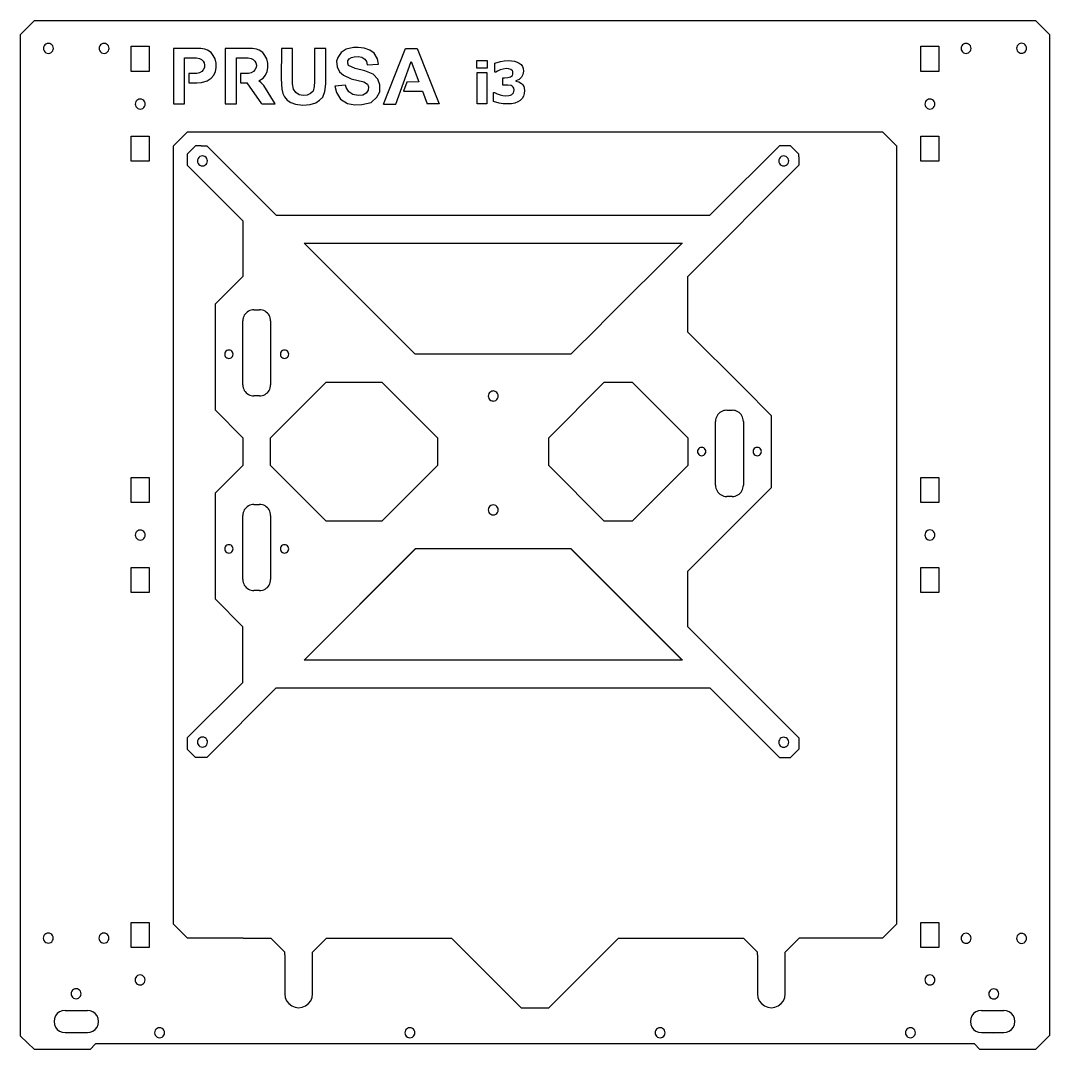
# Model space of a CAD drawing. Extents: x 6 to 602, y 20 to 390.
# Drawn here: x 6.1 to 376.1, y 19.8 to 389.8 of the extents above; entities that cross this region are included whole.
import ezdxf

# ---------------------------------------------------------------- set-up
doc = ezdxf.new("R2010")
doc.units = 0
doc.layers.get('0').update_dxf_attribs({"linetype": 'CONTINUOUS'})

msp = doc.modelspace()

# ---------------------------------------------------------------- linework, layer by layer
at = {"color": 1}
for points in [[(6.096499, 384.806167), (11.096517, 389.806169), (371.096484, 389.806169), (376.096474, 384.806167)], [(6.096499, 24.61444), (6.096499, 384.806167)], [(376.096474, 384.806167), (376.096474, 24.80621)], [(69.026151, 344.806171), (66.026151, 341.806172)], [(71.02615, 344.806171), (69.026151, 344.806171)], [(71.02615, 344.806171), (71.096505, 344.806171)], [(71.096505, 344.806171), (73.026151, 344.806171)], [(73.026151, 344.806171), (98.026149, 319.806173)], [(279.026135, 344.806171), (256.026135, 321.806172)], [(283.026132, 344.806171), (279.026135, 344.806171)], [(286.026126, 341.806172), (283.026132, 344.806171)], [(66.026151, 341.806172), (66.026151, 339.806173)], [(286.026126, 340.806171), (286.026126, 341.806172)], [(286.026126, 340.806171), (286.026126, 337.806171)], [(66.026151, 339.806173), (66.026151, 337.806171)], [(66.026151, 337.806171), (86.026148, 317.806174)], [(286.026126, 337.806171), (246.026136, 297.806175)], [(98.026149, 319.806173), (254.026137, 319.806173)], [(256.026135, 321.806172), (254.026137, 319.806173)], [(86.026148, 317.806174), (86.026148, 297.806175)], [(86.026148, 297.806175), (76.026151, 287.806175)], [(246.026136, 277.806178), (246.026136, 297.806175)], [(76.026151, 287.806175), (76.026151, 249.806178)], [(266.026135, 257.806179), (246.026136, 277.806178)], [(276.026135, 247.806179), (266.026135, 257.806179)], [(76.026151, 249.806178), (86.026148, 239.806181)], [(276.026135, 247.806179), (276.026135, 221.80618)], [(86.026148, 239.806181), (86.026148, 229.806181)], [(86.026148, 229.806181), (76.026151, 219.806181)], [(76.026151, 219.806181), (76.026151, 181.806178)], [(276.026135, 221.80618), (266.026135, 211.806175)], [(266.026135, 211.806175), (246.026136, 191.806187)], [(266.026135, 151.806182), (246.026136, 171.806198), (246.026136, 191.806187)], [(76.026151, 181.806178), (86.026148, 171.806198)], [(86.026148, 151.806182), (86.026148, 171.806198)], [(66.026151, 131.806194), (86.026148, 151.806182)], [(286.026126, 131.806194), (266.026135, 151.806182)], [(73.026151, 124.806179), (98.026149, 149.806186)], [(98.026149, 149.806186), (254.026137, 149.806186)], [(279.026135, 124.806179), (254.026137, 149.806186)], [(66.026151, 131.806194), (66.026151, 127.806202)], [(286.026126, 131.806194), (286.026126, 127.806202)], [(66.026151, 127.806202), (69.026151, 124.806179)], [(283.026132, 124.806179), (286.026126, 127.806202)], [(71.096505, 124.806179), (69.026151, 124.806179)], [(73.026151, 124.806179), (71.096505, 124.806179)], [(279.026135, 124.806179), (281.096486, 124.806179)], [(281.096486, 124.806179), (283.026132, 124.806179)], [(11.096517, 19.806192), (6.096499, 24.61444)], [(376.096474, 24.80621), (371.096484, 19.806192)], [(31.096506, 19.806192), (11.096517, 19.806192)], [(351.096467, 19.806192), (349.096471, 21.806188), (33.096502, 21.806188), (31.096506, 19.806192)], [(371.096484, 19.806192), (351.096467, 19.806192)]]:
    msp.add_lwpolyline(points, dxfattribs=at)
at = {"color": 2}
for points in [[(15.200734, 381.378364), (14.827975, 381.092258)], [(16.100712, 381.619647), (15.63482, 381.558247), (15.200734, 381.378364)], [(16.566577, 381.558382), (16.100712, 381.619647)], [(17.000719, 381.378624), (16.566577, 381.558382)], [(17.373563, 381.092623), (17.000719, 381.378624)], [(35.653283, 381.558247), (35.219183, 381.378364), (34.846429, 381.092258)], [(36.119147, 381.619647), (35.653283, 381.558247)], [(36.585031, 381.558382), (36.119147, 381.619647)], [(37.019182, 381.378624), (36.585031, 381.558382)], [(37.919403, 379.819905), (37.858006, 380.285772), (37.678123, 380.719872), (37.392015, 381.092623), (37.019182, 381.378624)], [(345.633633, 381.535127), (345.199518, 381.355244), (344.826788, 381.069139), (344.540784, 380.696306)], [(346.099497, 381.596527), (345.633633, 381.535127)], [(346.999532, 381.355501), (346.565361, 381.53526), (346.099497, 381.596527)], [(347.899736, 379.796785), (347.838353, 380.262652), (347.658464, 380.696752), (347.372347, 381.069503), (346.999532, 381.355501)], [(365.173853, 381.388259), (364.801094, 381.102153), (364.51509, 380.729321)], [(366.539695, 381.568277), (366.073831, 381.629542), (365.607967, 381.568144), (365.173853, 381.388259)], [(366.973866, 381.388518), (366.539695, 381.568277)], [(367.346682, 381.102517), (366.973866, 381.388518)], [(367.632798, 380.729767), (367.346682, 381.102517)], [(14.362223, 380.285272), (14.300953, 379.819391), (14.362365, 379.353524)], [(14.827975, 381.092258), (14.541971, 380.719423), (14.362223, 380.285272)], [(14.362365, 379.353524), (14.542253, 378.919424), (14.828342, 378.546673)], [(14.828342, 378.546673), (15.201185, 378.260672), (15.635328, 378.080916), (16.10122, 378.019649)], [(16.10122, 378.019649), (16.567085, 378.081049), (17.001171, 378.260932), (17.37393, 378.547037), (17.659934, 378.91987)], [(17.65968, 380.719872), (17.373563, 381.092623)], [(17.839568, 380.285772), (17.65968, 380.719872)], [(17.659934, 378.91987), (17.839681, 379.354024), (17.900951, 379.819905)], [(17.900951, 379.819905), (17.839568, 380.285772)], [(34.846429, 381.092258), (34.560431, 380.719423), (34.380672, 380.285272), (34.319399, 379.819391), (34.380805, 379.353524), (34.560688, 378.919424)], [(34.560688, 378.919424), (34.846793, 378.546673), (35.219629, 378.260672), (35.65378, 378.080916), (36.119664, 378.019649), (36.585528, 378.081049), (37.019628, 378.260932)], [(37.019628, 378.260932), (37.392379, 378.547037), (37.67838, 378.91987), (37.858138, 379.354024), (37.919403, 379.819905)], [(45.846506, 371.548939), (45.846506, 380.548941), (52.346504, 380.548941), (52.346504, 371.548939), (45.846506, 371.548939)], [(329.846488, 371.548939), (329.846488, 380.548941), (336.34649, 380.548941), (336.34649, 371.548939), (329.846488, 371.548939)], [(344.540784, 380.696306), (344.361008, 380.262153), (344.299738, 379.796271), (344.361149, 379.330404), (344.541038, 378.896304)], [(344.541038, 378.896304), (344.827126, 378.523554), (345.19997, 378.237552), (345.634112, 378.057794), (346.100005, 377.996529)], [(346.100005, 377.996529), (346.565869, 378.057929), (346.999983, 378.237812)], [(346.999983, 378.237812), (347.372714, 378.523918), (347.658718, 378.89675), (347.838494, 379.330901), (347.899736, 379.796785)], [(364.51509, 380.729321), (364.335342, 380.29517), (364.274072, 379.829286), (364.335483, 379.363422)], [(364.335483, 379.363422), (364.515372, 378.929321), (364.80146, 378.556568)], [(364.80146, 378.556568), (365.174304, 378.27057), (365.608447, 378.090811), (366.074339, 378.029543)], [(366.074339, 378.029543), (366.540203, 378.090944), (366.974289, 378.270826), (367.347048, 378.556935), (367.633052, 378.929767), (367.8128, 379.363918)], [(367.812687, 380.295666), (367.632798, 380.729767)], [(367.87407, 379.829802), (367.812687, 380.295666)], [(367.8128, 379.363918), (367.87407, 379.829802)], [(49.587367, 361.539934), (49.121483, 361.601199), (48.655616, 361.539798), (48.221519, 361.359916), (47.848766, 361.07381), (47.562767, 360.700978), (47.383009, 360.266824), (47.321741, 359.800943), (47.383141, 359.335076), (47.563024, 358.900976)], [(47.563024, 358.900976), (47.849132, 358.528225), (48.221965, 358.242224), (48.656116, 358.062468), (49.122, 358.0012), (49.587864, 358.062601)], [(50.021518, 361.360175), (49.587367, 361.539934)], [(49.587864, 358.062601), (50.021964, 358.242483), (50.394715, 358.528589), (50.680716, 358.901424), (50.860475, 359.335575), (50.921742, 359.801456)], [(50.394351, 361.074174), (50.021518, 361.360175)], [(50.680456, 360.701423), (50.394351, 361.074174)], [(50.860339, 360.267323), (50.680456, 360.701423)], [(50.921742, 359.801456), (50.860339, 360.267323)], [(334.908483, 359.806251), (334.844136, 360.27172), (334.66151, 360.704672), (334.373051, 361.075602), (333.998401, 361.359233), (333.563129, 361.536237), (333.09687, 361.59455), (332.631401, 361.530197), (332.198444, 361.347566), (331.827519, 361.059103), (331.543886, 360.684465), (331.366876, 360.249182), (331.308569, 359.78292), (331.372916, 359.317454), (331.555542, 358.884502), (331.844001, 358.513572), (332.218651, 358.229941), (332.653922, 358.052937), (333.120182, 357.994625), (333.585651, 358.058977), (334.018608, 358.241606), (334.389532, 358.530071), (334.673166, 358.904709), (334.850176, 359.339992), (334.908483, 359.806251)], [(45.846506, 339.248945), (45.846506, 348.248944), (52.346504, 348.248944), (52.346504, 339.248945), (45.846506, 339.248945)], [(329.846488, 339.248945), (329.846488, 348.248944), (336.34649, 348.248944), (336.34649, 339.248945), (329.846488, 339.248945)], [(70.242975, 340.589345), (69.956923, 340.216555)], [(70.615768, 340.8754), (70.242975, 340.589345)], [(71.049893, 341.055221), (70.615768, 340.8754)], [(71.096505, 341.056172), (71.049893, 341.055325)], [(71.515769, 341.116553), (71.096505, 341.056172)], [(71.981641, 341.055221), (71.515769, 341.116553)], [(72.415767, 340.8754), (71.981641, 341.055221)], [(72.78856, 340.589345), (72.415767, 340.8754)], [(73.074615, 340.216555), (72.78856, 340.589345)], [(279.263723, 340.589345), (278.977671, 340.216555)], [(279.636516, 340.8754), (279.263723, 340.589345)], [(280.070642, 341.055221), (279.636516, 340.8754)], [(280.536515, 341.116553), (280.070642, 341.055221)], [(281.436516, 340.8754), (281.00239, 341.055221), (280.536515, 341.116553)], [(281.809309, 340.589345), (281.436516, 340.8754)], [(282.275167, 338.850681), (282.336522, 339.316554), (282.275167, 339.782429), (282.095361, 340.216555), (281.809309, 340.589345)], [(69.777102, 339.782429), (69.715769, 339.316554)], [(69.715769, 339.316554), (69.777102, 338.850681)], [(69.874257, 340.016984), (69.777102, 339.782429)], [(69.777102, 338.850681), (69.956923, 338.416553), (70.242975, 338.043763)], [(69.956923, 340.216555), (69.874257, 340.016984)], [(70.242975, 338.043763), (70.615768, 337.757708)], [(70.615768, 337.757708), (71.049893, 337.577887)], [(71.049893, 337.577887), (71.515769, 337.516555)], [(71.515769, 337.516555), (71.981641, 337.577887), (72.415767, 337.757708)], [(72.415767, 337.757708), (72.78856, 338.043763)], [(72.78856, 338.043763), (73.074615, 338.416553)], [(73.254435, 339.782429), (73.074615, 340.216555)], [(73.074615, 338.416553), (73.254435, 338.850681)], [(73.315768, 339.316554), (73.254435, 339.782429)], [(73.254435, 338.850681), (73.315768, 339.316554)], [(278.797851, 339.782429), (278.736515, 339.316554)], [(278.736515, 339.316554), (278.797851, 338.850681)], [(278.977671, 340.216555), (278.797851, 339.782429)], [(278.797851, 338.850681), (278.977671, 338.416553)], [(278.977671, 338.416553), (279.263723, 338.043763)], [(279.263723, 338.043763), (279.636516, 337.757708)], [(279.636516, 337.757708), (280.070642, 337.577887)], [(280.070642, 337.577887), (280.536515, 337.516555)], [(280.536515, 337.516555), (281.00239, 337.577887)], [(281.00239, 337.577887), (281.436516, 337.757708)], [(281.436516, 337.757708), (281.809309, 338.043763)], [(281.809309, 338.043763), (282.095361, 338.416553)], [(282.095361, 338.416553), (282.275167, 338.850681)], [(108.026146, 309.806173), (244.026137, 309.806173)], [(108.026146, 309.806173), (148.026145, 269.806177)], [(244.026137, 309.806173), (216.026139, 281.806176)], [(244.026137, 309.806173), (244.096489, 309.806173)], [(88.02615, 285.277314), (87.591104, 284.986626), (87.197723, 284.64164), (86.852735, 284.248259), (86.562049, 283.813213), (86.330632, 283.343948), (86.162447, 282.84849), (86.06037, 282.335317), (86.026148, 281.813214)], [(88.495415, 285.508731), (88.02615, 285.277314)], [(88.990873, 285.676916), (88.495415, 285.508731)], [(89.504043, 285.778993), (88.990873, 285.676916)], [(90.026149, 285.813212), (89.504043, 285.778993)], [(90.026149, 285.813212), (92.026147, 285.813212)], [(92.548253, 285.778993), (92.026147, 285.813212)], [(93.061426, 285.676916), (92.548253, 285.778993)], [(93.556881, 285.508731), (93.061426, 285.676916)], [(94.026149, 285.277314), (93.556881, 285.508731)], [(94.461195, 284.986626), (94.026149, 285.277314)], [(94.854576, 284.64164), (94.461195, 284.986626)], [(86.026148, 258.813215), (86.026148, 281.813214)], [(95.199561, 284.248259), (94.854576, 284.64164)], [(95.49025, 283.813213), (95.199561, 284.248259)], [(95.991928, 282.335317), (95.889851, 282.84849), (95.721667, 283.343948), (95.49025, 283.813213)], [(96.026148, 281.813214), (95.991928, 282.335317)], [(96.026148, 281.813214), (96.026148, 258.813215)], [(216.026139, 281.806176), (214.02614, 279.806177), (204.026141, 269.806177)], [(79.57726, 270.194405), (79.52615, 269.806177)], [(79.727112, 270.556177), (79.57726, 270.194405)], [(79.965491, 270.866839), (79.727112, 270.556177)], [(80.27615, 271.105215), (79.965491, 270.866839)], [(80.637922, 271.255067), (80.27615, 271.105215)], [(81.414377, 271.255067), (81.02615, 271.306177), (80.637922, 271.255067)], [(81.776149, 271.105215), (81.414377, 271.255067)], [(82.086811, 270.866839), (81.776149, 271.105215)], [(82.325187, 270.556177), (82.086811, 270.866839)], [(82.526149, 269.806177), (82.475039, 270.194405), (82.325187, 270.556177)], [(99.965487, 270.866839), (99.727111, 270.556177), (99.57726, 270.194405), (99.526149, 269.806177)], [(100.637919, 271.255067), (100.276149, 271.105215), (99.965487, 270.866839)], [(101.026149, 271.306177), (100.637919, 271.255067)], [(101.414377, 271.255067), (101.026149, 271.306177)], [(101.776149, 271.105215), (101.414377, 271.255067)], [(102.086808, 270.866839), (101.776149, 271.105215)], [(102.475036, 270.194405), (102.325187, 270.556177), (102.086808, 270.866839)], [(102.526149, 269.806177), (102.475036, 270.194405)], [(79.52615, 269.806177), (79.57726, 269.41795), (79.727112, 269.056177)], [(79.727112, 269.056177), (79.965491, 268.745518)], [(79.965491, 268.745518), (80.27615, 268.507139)], [(80.27615, 268.507139), (80.637922, 268.357288)], [(80.637922, 268.357288), (81.02615, 268.306177)], [(81.02615, 268.306177), (81.414377, 268.357288), (81.776149, 268.507139)], [(81.776149, 268.507139), (82.086811, 268.745518)], [(82.086811, 268.745518), (82.325187, 269.056177)], [(82.325187, 269.056177), (82.475039, 269.41795)], [(82.475039, 269.41795), (82.526149, 269.806177)], [(99.526149, 269.806177), (99.57726, 269.41795)], [(99.57726, 269.41795), (99.727111, 269.056177)], [(99.727111, 269.056177), (99.965487, 268.745518)], [(99.965487, 268.745518), (100.276149, 268.507139)], [(100.276149, 268.507139), (100.637919, 268.357288), (101.026149, 268.306177)], [(101.026149, 268.306177), (101.414377, 268.357288)], [(101.414377, 268.357288), (101.776149, 268.507139)], [(101.776149, 268.507139), (102.086808, 268.745518)], [(102.086808, 268.745518), (102.325187, 269.056177), (102.475036, 269.41795)], [(102.475036, 269.41795), (102.526149, 269.806177)], [(204.096493, 269.806177), (204.026141, 269.806177), (148.026145, 269.806177)], [(96.026148, 239.806181), (116.026147, 259.806178), (136.026144, 259.806178)], [(136.026144, 259.806178), (156.026144, 239.806181)], [(136.026144, 259.806178), (136.096499, 259.806178)], [(196.02614, 239.806181), (216.026139, 259.806178)], [(216.026139, 259.806178), (226.026139, 259.806178)], [(226.026139, 259.806178), (236.096491, 249.735825)], [(86.026148, 258.813215), (86.06037, 258.29111)], [(86.06037, 258.29111), (86.162447, 257.77794)], [(86.162447, 257.77794), (86.330632, 257.282482)], [(86.330632, 257.282482), (86.562049, 256.813217), (86.852735, 256.378168), (87.197723, 255.984787), (87.591104, 255.639801)], [(87.591104, 255.639801), (88.02615, 255.349115)], [(88.02615, 255.349115), (88.495415, 255.117699)], [(93.556881, 255.117699), (94.026149, 255.349115)], [(94.026149, 255.349115), (94.461195, 255.639801), (94.854576, 255.984787), (95.199561, 256.378168)], [(95.199561, 256.378168), (95.49025, 256.813217), (95.721667, 257.282482)], [(95.721667, 257.282482), (95.889851, 257.77794)], [(95.889851, 257.77794), (95.991928, 258.29111)], [(95.991928, 258.29111), (96.026148, 258.813215)], [(174.790185, 256.064989), (174.504183, 255.692156), (174.324425, 255.258006)], [(175.162935, 256.351097), (174.790185, 256.064989)], [(175.597035, 256.53098), (175.162935, 256.351097)], [(176.026143, 256.587535), (175.597035, 256.53098)], [(176.0629, 256.59238), (176.026143, 256.587526)], [(176.528784, 256.531113), (176.0629, 256.59238)], [(176.962935, 256.351354), (176.528784, 256.531113)], [(177.335767, 256.065353), (176.962935, 256.351354)], [(177.621875, 255.692602), (177.335767, 256.065353)], [(177.801758, 255.258502), (177.621875, 255.692602)], [(88.495415, 255.117699), (88.990873, 254.949511), (89.504043, 254.847437), (90.026149, 254.813215)], [(92.026147, 254.813215), (90.026149, 254.813215)], [(92.026147, 254.813215), (92.548253, 254.847437)], [(92.548253, 254.847437), (93.061426, 254.949511)], [(93.061426, 254.949511), (93.556881, 255.117699)], [(174.324425, 255.258006), (174.263157, 254.792122)], [(174.263157, 254.792122), (174.324558, 254.326257)], [(174.324558, 254.326257), (174.50444, 253.892157)], [(174.50444, 253.892157), (174.790549, 253.519407)], [(174.790549, 253.519407), (175.163381, 253.233405)], [(175.163381, 253.233405), (175.597532, 253.053647)], [(175.597532, 253.053647), (176.026143, 252.997281)], [(176.026143, 252.997281), (176.063416, 252.992371)], [(176.063416, 252.992379), (176.52928, 253.053779)], [(176.52928, 253.053779), (176.96338, 253.233662)], [(176.96338, 253.233662), (177.336131, 253.519771)], [(177.336131, 253.519771), (177.622132, 253.892603)], [(177.622132, 253.892603), (177.801891, 254.326754)], [(177.863159, 254.792638), (177.801758, 255.258502)], [(177.801891, 254.326754), (177.863159, 254.792638)], [(236.096491, 249.806178), (236.096491, 249.735825)], [(236.096491, 249.735825), (246.026136, 239.806181)], [(256.852722, 248.104101), (256.562033, 247.669056)], [(257.197708, 248.497482), (256.852722, 248.104101)], [(257.591089, 248.842468), (257.197708, 248.497482)], [(258.026134, 249.133157), (257.591089, 248.842468)], [(258.495402, 249.364573), (258.026134, 249.133157)], [(258.99086, 249.532758), (258.495402, 249.364573)], [(259.50403, 249.634835), (258.99086, 249.532758)], [(260.026136, 249.669054), (259.50403, 249.634835)], [(260.026136, 249.669054), (262.026135, 249.669054)], [(262.54824, 249.634835), (262.026135, 249.669054)], [(263.06141, 249.532758), (262.54824, 249.634835)], [(264.461182, 248.842468), (264.026136, 249.133157), (263.556869, 249.364573), (263.06141, 249.532758)], [(265.490238, 247.669056), (265.199549, 248.104101), (264.854563, 248.497482), (264.461182, 248.842468)], [(256.060358, 246.191159), (256.026135, 245.669057)], [(256.026135, 222.669058), (256.026135, 245.669057)], [(256.162432, 246.704333), (256.060358, 246.191159)], [(256.330617, 247.199791), (256.162432, 246.704333)], [(256.562033, 247.669056), (256.330617, 247.199791)], [(265.721654, 247.199791), (265.490238, 247.669056)], [(265.889839, 246.704333), (265.721654, 247.199791)], [(265.991916, 246.191159), (265.889839, 246.704333)], [(266.026135, 245.669057), (265.991916, 246.191159)], [(266.026135, 245.669057), (266.026135, 222.669058)], [(96.026148, 229.806181), (96.026148, 239.806181)], [(156.026144, 239.806181), (156.026144, 229.806181)], [(196.02614, 229.806181), (196.02614, 239.806181)], [(246.026136, 239.806181), (246.026136, 229.806181)], [(249.577248, 235.19441), (249.526137, 234.80618)], [(249.526137, 234.80618), (249.577248, 234.417952)], [(249.727099, 235.556179), (249.577248, 235.19441)], [(249.577248, 234.417952), (249.727099, 234.05618)], [(249.965475, 235.866841), (249.727099, 235.556179)], [(249.727099, 234.05618), (249.965475, 233.745521)], [(250.276137, 236.105217), (249.965475, 235.866841)], [(249.965475, 233.745521), (250.276137, 233.507142)], [(250.637906, 236.255069), (250.276137, 236.105217)], [(250.276137, 233.507142), (250.637906, 233.357293)], [(251.026137, 236.306179), (250.637906, 236.255069)], [(250.637906, 233.357293), (251.026137, 233.30618)], [(251.414365, 236.255069), (251.026137, 236.306179)], [(251.026137, 233.30618), (251.414365, 233.357293)], [(251.776137, 236.105217), (251.414365, 236.255069)], [(251.414365, 233.357293), (251.776137, 233.507142)], [(252.086796, 235.866841), (251.776137, 236.105217)], [(251.776137, 233.507142), (252.086796, 233.745521)], [(252.325175, 235.556179), (252.086796, 235.866841)], [(252.086796, 233.745521), (252.325175, 234.05618), (252.475024, 234.417952)], [(252.475024, 235.19441), (252.325175, 235.556179)], [(252.526137, 234.80618), (252.475024, 235.19441)], [(252.475024, 234.417952), (252.526137, 234.80618)], [(269.577247, 235.19441), (269.526134, 234.80618)], [(269.526134, 234.80618), (269.577247, 234.417952)], [(269.727096, 235.556179), (269.577247, 235.19441)], [(269.577247, 234.417952), (269.727096, 234.05618)], [(269.965475, 235.866841), (269.727096, 235.556179)], [(269.727096, 234.05618), (269.965475, 233.745521)], [(270.276134, 236.105217), (269.965475, 235.866841)], [(269.965475, 233.745521), (270.276134, 233.507142)], [(270.637906, 236.255069), (270.276134, 236.105217)], [(270.276134, 233.507142), (270.637906, 233.357293)], [(271.026134, 236.306179), (270.637906, 236.255069)], [(270.637906, 233.357293), (271.026134, 233.30618)], [(271.414364, 236.255069), (271.026134, 236.306179)], [(271.026134, 233.30618), (271.414364, 233.357293)], [(271.776134, 236.105217), (271.414364, 236.255069)], [(271.414364, 233.357293), (271.776134, 233.507142)], [(272.086795, 235.866841), (271.776134, 236.105217)], [(271.776134, 233.507142), (272.086795, 233.745521)], [(272.325171, 235.556179), (272.086795, 235.866841)], [(272.086795, 233.745521), (272.325171, 234.05618)], [(272.390641, 235.398124), (272.325171, 235.556179)], [(272.325171, 234.05618), (272.377713, 234.183024)], [(272.377713, 234.183024), (272.475023, 234.417952)], [(272.475023, 235.19441), (272.390641, 235.398124)], [(272.526133, 234.80618), (272.475023, 235.19441)], [(272.475023, 234.417952), (272.526133, 234.80618)], [(116.026147, 209.806179), (96.026148, 229.806181)], [(156.026144, 229.806181), (136.026144, 209.806179)], [(216.026139, 209.806179), (196.02614, 229.806181)], [(246.026136, 229.806181), (236.096491, 219.876534)], [(45.846506, 216.456181), (45.846506, 225.45618), (52.346504, 225.45618), (52.346504, 216.456181), (45.846506, 216.456181)], [(256.026135, 222.669058), (256.060358, 222.146952)], [(256.060358, 222.146952), (256.162432, 221.633782)], [(265.490238, 220.669059), (265.721654, 221.138324), (265.889839, 221.633782), (265.991916, 222.146952)], [(265.991916, 222.146952), (266.026135, 222.669058)], [(329.846488, 216.456181), (329.846488, 225.45618), (336.34649, 225.45618), (336.34649, 216.456181), (329.846488, 216.456181)], [(236.096491, 219.876534), (226.026139, 209.806179)], [(236.096491, 219.876534), (236.096491, 219.806181)], [(256.162432, 221.633782), (256.330617, 221.138324)], [(256.330617, 221.138324), (256.562033, 220.669059)], [(256.562033, 220.669059), (256.852722, 220.234013)], [(256.852722, 220.234013), (257.197708, 219.840632)], [(257.197708, 219.840632), (257.591089, 219.495658)], [(257.591089, 219.495658), (258.026134, 219.204969)], [(258.026134, 219.204969), (258.495402, 218.973547)], [(258.495402, 218.973547), (258.99086, 218.805342)], [(258.99086, 218.805342), (259.50403, 218.703291), (260.026136, 218.669057)], [(262.026135, 218.669057), (260.026136, 218.669057)], [(262.026135, 218.669057), (262.54824, 218.703291)], [(262.54824, 218.703291), (263.06141, 218.805342)], [(263.06141, 218.805342), (263.556869, 218.973547)], [(263.556869, 218.973547), (264.026136, 219.204969)], [(264.026136, 219.204969), (264.461182, 219.495658)], [(264.461182, 219.495658), (264.854563, 219.840632)], [(264.854563, 219.840632), (265.199549, 220.234013)], [(265.199549, 220.234013), (265.490238, 220.669059)], [(87.197723, 214.634606), (86.852735, 214.241216)], [(87.591104, 214.979594), (87.197723, 214.634606)], [(88.02615, 215.270283), (87.591104, 214.979594)], [(88.495415, 215.501705), (88.02615, 215.270283)], [(88.990873, 215.669882), (88.495415, 215.501705)], [(90.026149, 215.806195), (89.504043, 215.771961), (88.990873, 215.669882)], [(90.026149, 215.806195), (92.026147, 215.806195)], [(93.556881, 215.501705), (93.061426, 215.669882), (92.548253, 215.771961), (92.026147, 215.806195)], [(94.026149, 215.270283), (93.556881, 215.501705)], [(94.461195, 214.979594), (94.026149, 215.270283)], [(94.854576, 214.634606), (94.461195, 214.979594)], [(95.199561, 214.241216), (94.854576, 214.634606)], [(174.790185, 215.085202), (174.504183, 214.712358), (174.324425, 214.278216)], [(175.162935, 215.371291), (174.790185, 215.085202)], [(175.597035, 215.551179), (175.162935, 215.371291)], [(176.026143, 215.607736), (175.597035, 215.551179)], [(176.0629, 215.612591), (176.026143, 215.607793)], [(176.962935, 215.371573), (176.528784, 215.55132), (176.0629, 215.612591)], [(177.335767, 215.085569), (176.962935, 215.371573)], [(177.621875, 214.71281), (177.335767, 215.085569)], [(177.801758, 214.278724), (177.621875, 214.71281)], [(86.330632, 213.33692), (86.162447, 212.841451), (86.06037, 212.328286), (86.026148, 211.806175)], [(86.026148, 188.806193), (86.026148, 211.806175)], [(86.562049, 213.806171), (86.330632, 213.33692)], [(86.852735, 214.241216), (86.562049, 213.806171)], [(95.721667, 213.33692), (95.49025, 213.806171), (95.199561, 214.241216)], [(95.889851, 212.841451), (95.721667, 213.33692)], [(95.991928, 212.328286), (95.889851, 212.841451)], [(96.026148, 211.806175), (95.991928, 212.328286)], [(96.026148, 211.806175), (96.026148, 188.806193)], [(174.324425, 214.278216), (174.263157, 213.812323)], [(174.263157, 213.812323), (174.324558, 213.346459)], [(174.324558, 213.346459), (174.50444, 212.912373)], [(174.50444, 212.912373), (174.790549, 212.539614)], [(174.790549, 212.539614), (175.163381, 212.25361)], [(175.163381, 212.25361), (175.597532, 212.073863)], [(175.597532, 212.073863), (176.026143, 212.017475)], [(176.026143, 212.017475), (176.063416, 212.012677)], [(176.063416, 212.012592), (176.52928, 212.073975), (176.96338, 212.253864), (177.336131, 212.539981)], [(177.336131, 212.539981), (177.622132, 212.912796)], [(177.622132, 212.912796), (177.801891, 213.346967)], [(177.863159, 213.812831), (177.801758, 214.278724)], [(177.801891, 213.346967), (177.863159, 213.812831)], [(136.026144, 209.806179), (116.026147, 209.806179)], [(226.026139, 209.806179), (216.026139, 209.806179)], [(47.562767, 205.702837), (47.383009, 205.268666), (47.321741, 204.802802)], [(47.321741, 204.802802), (47.383141, 204.336938)], [(47.383141, 204.336938), (47.563024, 203.902824), (47.849132, 203.530093)], [(47.848766, 206.075653), (47.562767, 205.702837)], [(49.121483, 206.603041), (48.655616, 206.541658), (48.221519, 206.361769), (47.848766, 206.075653)], [(47.849132, 203.530093), (48.221965, 203.244089), (48.656116, 203.064313)], [(49.587367, 206.541799), (49.121483, 206.603041)], [(50.021518, 206.362023), (49.587367, 206.541799)], [(50.394351, 206.076019), (50.021518, 206.362023)], [(50.021964, 203.244343), (50.394715, 203.530431), (50.680716, 203.903275)], [(50.680456, 205.703289), (50.394351, 206.076019)], [(50.860339, 205.269174), (50.680456, 205.703289)], [(50.680716, 203.903275), (50.860475, 204.337418), (50.921742, 204.80331)], [(50.921742, 204.80331), (50.860339, 205.269174)], [(334.895754, 204.806161), (334.834371, 205.272053), (334.654483, 205.706139), (334.368366, 206.078898), (333.99555, 206.364902), (333.56138, 206.544649), (333.095515, 206.60592), (332.629623, 206.544508), (332.195537, 206.36462), (331.822778, 206.078531), (331.536774, 205.705687), (331.357026, 205.271545), (331.295756, 204.805653), (331.357168, 204.339788), (331.537056, 203.905702), (331.823145, 203.532943), (332.195988, 203.246939), (332.630131, 203.067192), (333.096023, 203.005921), (333.561888, 203.067305), (333.995974, 203.247193), (334.368733, 203.53331), (334.654737, 203.906126), (334.834484, 204.340296), (334.895754, 204.806161)], [(48.656116, 203.064313), (49.122, 203.003043), (49.587864, 203.064454), (50.021964, 203.244343)], [(79.57726, 200.194424), (79.52615, 199.806171)], [(79.52615, 199.806171), (79.57726, 199.417946)], [(79.727112, 200.556176), (79.57726, 200.194424)], [(79.965491, 200.866846), (79.727112, 200.556176)], [(80.27615, 201.105211), (79.965491, 200.866846)], [(81.02615, 201.306182), (80.637922, 201.255071), (80.27615, 201.105211)], [(82.086811, 200.866846), (81.776149, 201.105211), (81.414377, 201.255071), (81.02615, 201.306182)], [(82.325187, 200.556176), (82.086811, 200.866846)], [(82.475039, 200.194424), (82.325187, 200.556176)], [(82.325187, 199.056193), (82.475039, 199.417946), (82.526149, 199.806171)], [(82.526149, 199.806171), (82.475039, 200.194424)], [(99.57726, 200.194424), (99.526149, 199.806171)], [(99.526149, 199.806171), (99.57726, 199.417946), (99.727111, 199.056193)], [(99.727111, 200.556176), (99.57726, 200.194424)], [(99.965487, 200.866846), (99.727111, 200.556176)], [(100.637919, 201.255071), (100.276149, 201.105211), (99.965487, 200.866846)], [(101.026149, 201.306182), (100.637919, 201.255071)], [(101.414377, 201.255071), (101.026149, 201.306182)], [(101.776149, 201.105211), (101.414377, 201.255071)], [(102.086808, 200.866846), (101.776149, 201.105211)], [(102.325187, 200.556176), (102.086808, 200.866846)], [(102.475036, 200.194424), (102.325187, 200.556176)], [(102.526149, 199.806171), (102.475036, 200.194424)], [(102.475036, 199.417946), (102.526149, 199.806171)], [(148.026145, 199.806171), (108.026146, 159.806194)], [(148.096498, 199.806171), (108.096502, 159.806194)], [(148.096498, 199.806171), (148.026145, 199.806171)], [(204.026141, 199.806171), (148.096498, 199.806171)], [(204.096493, 199.806171), (204.026141, 199.806171)], [(204.026141, 199.806171), (244.026137, 159.806194)], [(204.096493, 199.806171), (244.096489, 159.806194)], [(79.57726, 199.417946), (79.727112, 199.056193)], [(79.727112, 199.056193), (79.965491, 198.745523)], [(79.965491, 198.745523), (80.27615, 198.507158)], [(80.27615, 198.507158), (80.637922, 198.357298)], [(80.637922, 198.357298), (81.02615, 198.306188)], [(81.02615, 198.306188), (81.414377, 198.357298)], [(81.414377, 198.357298), (81.776149, 198.507158)], [(81.776149, 198.507158), (82.086811, 198.745523)], [(82.086811, 198.745523), (82.325187, 199.056193)], [(99.727111, 199.056193), (99.965487, 198.745523)], [(99.965487, 198.745523), (100.276149, 198.507158)], [(100.276149, 198.507158), (100.637919, 198.357298)], [(100.637919, 198.357298), (101.026149, 198.306188)], [(101.026149, 198.306188), (101.414377, 198.357298)], [(101.414377, 198.357298), (101.776149, 198.507158), (102.086808, 198.745523), (102.325187, 199.056193)], [(102.325187, 199.056193), (102.475036, 199.417946)], [(45.846506, 184.156186), (45.846506, 193.156197), (52.346504, 193.156197), (52.346504, 184.156186), (45.846506, 184.156186)], [(329.846488, 184.156186), (329.846488, 193.156197), (336.34649, 193.156197), (336.34649, 184.156186), (329.846488, 184.156186)], [(86.026148, 188.806193), (86.06037, 188.284081), (86.162447, 187.770917)], [(95.721667, 187.275447), (95.889851, 187.770917), (95.991928, 188.284081), (96.026148, 188.806193)], [(86.162447, 187.770917), (86.330632, 187.275447)], [(86.330632, 187.275447), (86.562049, 186.806197), (86.852735, 186.371151), (87.197723, 185.977761)], [(87.197723, 185.977761), (87.591104, 185.632773)], [(87.591104, 185.632773), (88.02615, 185.342084)], [(88.02615, 185.342084), (88.495415, 185.110662)], [(88.495415, 185.110662), (88.990873, 184.942486)], [(93.061426, 184.942486), (93.556881, 185.110662)], [(93.556881, 185.110662), (94.026149, 185.342084), (94.461195, 185.632773), (94.854576, 185.977761)], [(94.854576, 185.977761), (95.199561, 186.371151), (95.49025, 186.806197), (95.721667, 187.275447)], [(88.990873, 184.942486), (89.504043, 184.840406), (90.026149, 184.806172)], [(92.026147, 184.806172), (90.026149, 184.806172)], [(92.026147, 184.806172), (92.548253, 184.840406)], [(92.548253, 184.840406), (93.061426, 184.942486)], [(108.096502, 159.806194), (108.026146, 159.806194)], [(244.026137, 159.806194), (108.096502, 159.806194)], [(244.096489, 159.806194), (244.026137, 159.806194)], [(69.782419, 130.801849), (69.71588, 130.336691)], [(69.71588, 130.336691), (69.772002, 129.870177)], [(69.772002, 129.870177), (69.946955, 129.434059)], [(69.967086, 131.23396), (69.782419, 130.801849)], [(70.257289, 131.60353), (69.967086, 131.23396)], [(70.633257, 131.885385), (70.257289, 131.60353)], [(71.069367, 132.060335), (70.633257, 131.885385)], [(71.535897, 132.116469), (71.069367, 132.060335)], [(72.001055, 132.049921), (71.535897, 132.116469)], [(72.433143, 131.865263), (72.001055, 132.049921)], [(72.802713, 131.575054), (72.433143, 131.865263)], [(73.08458, 131.199077), (72.802713, 131.575054)], [(73.064452, 129.399205), (73.249115, 129.831287)], [(73.259535, 130.762959), (73.08458, 131.199077)], [(73.249115, 129.831287), (73.315655, 130.296446)], [(73.315655, 130.296446), (73.259535, 130.762959)], [(278.797851, 130.761689), (278.736515, 130.295797)], [(278.736515, 130.295797), (278.797851, 129.829933)], [(278.977671, 131.195803), (278.797851, 130.761689)], [(278.797851, 129.829933), (278.977671, 129.395818)], [(279.263723, 131.568591), (278.977671, 131.195803)], [(280.070642, 132.034483), (279.636516, 131.854651), (279.263723, 131.568591)], [(280.536515, 132.09581), (280.070642, 132.034483)], [(281.00239, 132.034483), (280.536515, 132.09581)], [(281.436516, 131.854651), (281.00239, 132.034483)], [(281.809309, 131.568591), (281.436516, 131.854651)], [(282.095361, 131.195803), (281.809309, 131.568591)], [(282.275167, 130.761689), (282.095361, 131.195803)], [(282.095361, 129.395818), (282.275167, 129.829933)], [(282.336522, 130.295797), (282.275167, 130.761689)], [(282.275167, 129.829933), (282.336522, 130.295797)], [(69.946955, 129.434059), (70.228821, 129.058083)], [(70.228821, 129.058083), (70.598391, 128.767874)], [(70.598391, 128.767874), (71.030479, 128.583216)], [(71.030479, 128.583216), (71.495641, 128.516696)], [(71.495641, 128.516696), (71.962171, 128.572802)], [(71.962171, 128.572802), (72.39828, 128.747751)], [(72.39828, 128.747751), (72.774248, 129.029635)], [(72.774248, 129.029635), (73.064452, 129.399205)], [(278.977671, 129.395818), (279.263723, 129.023003), (279.636516, 128.736971)], [(279.636516, 128.736971), (280.070642, 128.557139)], [(280.070642, 128.557139), (280.536515, 128.495812)], [(280.536515, 128.495812), (281.00239, 128.557139)], [(281.00239, 128.557139), (281.436516, 128.736971)], [(281.436516, 128.736971), (281.809309, 129.023003)], [(281.809309, 129.023003), (282.095361, 129.395818)], [(45.846506, 56.456134), (45.846506, 65.456144), (52.346504, 65.456144), (52.346504, 56.456134), (45.846506, 56.456134)], [(329.846488, 56.456134), (329.846488, 65.456144), (336.34649, 65.456144), (336.34649, 56.456134), (329.846488, 56.456134)], [(14.326663, 60.292494), (14.265393, 59.826629), (14.326805, 59.360765), (14.506693, 58.926651)], [(16.531017, 61.565626), (16.065152, 61.626869), (15.599288, 61.565485), (15.165174, 61.385597), (14.792415, 61.09948), (14.506439, 60.726664), (14.326663, 60.292494)], [(16.965187, 61.385851), (16.531017, 61.565626)], [(17.338003, 61.099847), (16.965187, 61.385851)], [(17.62412, 60.727116), (17.338003, 61.099847)], [(17.33837, 58.554259), (17.624374, 58.927103), (17.804121, 59.361245), (17.865391, 59.827137)], [(17.804008, 60.293002), (17.62412, 60.727116)], [(17.865391, 59.827137), (17.804008, 60.293002)], [(34.520271, 60.726664), (34.340509, 60.292494), (34.279239, 59.826629), (34.34065, 59.360765), (34.52053, 58.926651), (34.806636, 58.55392)], [(35.613123, 61.565485), (35.179023, 61.385597), (34.806272, 61.09948), (34.520271, 60.726664)], [(36.544871, 61.565626), (36.07899, 61.626869), (35.613123, 61.565485)], [(37.351857, 61.099847), (36.979025, 61.385851), (36.544871, 61.565626)], [(37.879246, 59.827137), (37.817846, 60.293002), (37.637963, 60.727116), (37.351857, 61.099847)], [(37.352221, 58.554259), (37.638222, 58.927103), (37.817978, 59.361245), (37.879246, 59.827137)], [(344.371958, 60.26286), (344.310688, 59.796968)], [(344.310688, 59.796968), (344.372071, 59.331104), (344.55196, 58.897018)], [(344.551706, 60.697003), (344.371958, 60.26286)], [(344.83771, 61.069847), (344.551706, 60.697003)], [(345.210469, 61.355935), (344.83771, 61.069847)], [(345.644555, 61.535824), (345.210469, 61.355935)], [(346.110419, 61.597235), (345.644555, 61.535824)], [(346.576311, 61.535965), (346.110419, 61.597235)], [(347.383298, 61.070213), (347.010454, 61.356189), (346.576311, 61.535965)], [(347.669386, 60.697454), (347.383298, 61.070213)], [(347.849275, 60.26334), (347.669386, 60.697454)], [(347.669668, 58.897441), (347.849416, 59.331612), (347.910686, 59.797476)], [(347.910686, 59.797476), (347.849275, 60.26334)], [(364.816559, 61.02503), (364.530555, 60.652214), (364.35078, 60.218072), (364.289538, 59.752179)], [(364.289538, 59.752179), (364.350921, 59.286315), (364.530809, 58.852201)], [(365.623404, 61.491035), (365.18929, 61.311147), (364.816559, 61.02503)], [(366.089269, 61.552447), (365.623404, 61.491035)], [(366.555161, 61.491176), (366.089269, 61.552447)], [(367.362147, 61.025397), (366.989304, 61.311401), (366.555161, 61.491176)], [(367.648236, 60.652666), (367.362147, 61.025397)], [(367.828124, 60.218551), (367.648236, 60.652666)], [(367.64849, 58.852652), (367.828266, 59.286795), (367.889536, 59.752687)], [(367.889536, 59.752687), (367.828124, 60.218551)], [(14.506693, 58.926651), (14.792782, 58.55392), (15.165625, 58.267916), (15.599768, 58.088141), (16.06566, 58.02687), (16.531525, 58.088282), (16.965611, 58.26817), (17.33837, 58.554259)], [(34.806636, 58.55392), (35.179468, 58.267916), (35.613622, 58.088141), (36.079503, 58.02687), (36.54537, 58.088282), (36.979471, 58.26817), (37.352221, 58.554259)], [(344.55196, 58.897018), (344.838076, 58.524259), (345.210892, 58.238255)], [(345.210892, 58.238255), (345.645063, 58.058507)], [(345.645063, 58.058507), (346.110927, 57.997237), (346.576819, 58.05862)], [(346.576819, 58.05862), (347.010905, 58.238509), (347.383664, 58.524625)], [(347.383664, 58.524625), (347.669668, 58.897441)], [(364.530809, 58.852201), (364.816926, 58.47947), (365.189742, 58.193466)], [(365.189742, 58.193466), (365.623912, 58.01369), (366.089777, 57.95242), (366.555641, 58.013831)], [(366.555641, 58.013831), (366.989755, 58.19372), (367.362514, 58.479837), (367.64849, 58.852652)], [(47.806717, 46.089096), (47.520719, 45.71628), (47.34096, 45.28211), (47.279693, 44.816245), (47.341093, 44.350381), (47.520976, 43.916267), (47.807081, 43.543536)], [(49.97947, 46.375467), (49.545319, 46.555242), (49.079435, 46.616485), (48.613568, 46.555101), (48.179468, 46.375213), (47.806717, 46.089096)], [(50.638408, 45.716732), (50.352302, 46.089463), (49.97947, 46.375467)], [(49.979916, 43.257786), (50.352666, 43.543875), (50.638668, 43.916719), (50.818426, 44.350861), (50.879691, 44.816753)], [(50.818291, 45.282618), (50.638408, 45.716732)], [(50.879691, 44.816753), (50.818291, 45.282618)], [(334.895754, 44.806198), (334.834456, 45.271893), (334.654708, 45.705838), (334.368761, 46.078484), (333.996115, 46.364404), (333.56217, 46.544151), (333.096475, 46.605478), (332.630808, 46.544151), (332.196835, 46.364404), (331.824189, 46.078484), (331.53827, 45.705838), (331.358522, 45.271893), (331.297195, 44.806198), (331.358522, 44.340503), (331.53827, 43.906559), (331.824189, 43.533912), (332.196835, 43.247965), (332.630808, 43.068217), (333.096475, 43.006919), (333.56217, 43.068217), (333.996115, 43.247965), (334.368761, 43.533912), (334.654708, 43.906559), (334.834456, 44.340503), (334.895754, 44.806198)], [(24.513362, 40.712819), (24.333586, 40.278677), (24.272316, 39.812784), (24.333727, 39.34692), (24.513616, 38.912806), (24.799704, 38.540075), (25.172548, 38.254071), (25.606691, 38.074295), (26.072583, 38.013025), (26.538447, 38.074436), (26.972533, 38.254325), (27.345292, 38.540413), (27.631296, 38.913257), (27.811044, 39.3474), (27.872314, 39.813292)], [(26.97211, 41.372005), (26.537939, 41.551781), (26.072075, 41.613023), (25.606211, 41.55164), (25.172097, 41.371751), (24.799337, 41.085635), (24.513362, 40.712819)], [(27.344925, 41.086001), (26.97211, 41.372005)], [(27.631042, 40.713271), (27.344925, 41.086001)], [(27.810931, 40.279156), (27.631042, 40.713271)], [(47.807081, 43.543536), (48.179917, 43.257532), (48.614068, 43.077757), (49.079949, 43.016486), (49.545816, 43.077898), (49.979916, 43.257786)], [(354.827134, 41.046208), (354.54113, 40.673364), (354.361383, 40.239222), (354.300113, 39.773329)], [(356.099844, 41.573597), (355.63398, 41.512185), (355.199894, 41.332297), (354.827134, 41.046208)], [(357.372722, 41.046575), (356.999879, 41.332551), (356.565736, 41.512326), (356.099844, 41.573597)], [(357.658811, 40.673816), (357.372722, 41.046575)], [(27.872314, 39.813292), (27.810931, 40.279156)], [(354.300113, 39.773329), (354.361496, 39.307465), (354.541384, 38.873379), (354.827501, 38.50062)], [(354.827501, 38.50062), (355.200317, 38.214616), (355.634488, 38.034869), (356.100352, 37.973598), (356.566216, 38.034982), (357.00033, 38.21487), (357.373089, 38.500987), (357.659065, 38.873803), (357.838841, 39.307973)], [(357.900111, 39.773837), (357.8387, 40.239702), (357.658811, 40.673816)], [(357.838841, 39.307973), (357.900111, 39.773837)], [(20.122972, 33.30711), (19.294537, 32.671433), (18.658887, 31.843026)], [(21.087692, 33.706709), (20.122972, 33.30711)], [(22.122968, 33.843022), (21.087692, 33.706709)], [(22.122968, 33.843022), (30.118945, 33.843022)], [(31.15422, 33.706709), (30.118945, 33.843022)], [(32.118941, 33.30711), (31.15422, 33.706709)], [(32.947376, 32.671433), (32.118941, 33.30711)], [(349.660464, 33.30711), (348.832057, 32.671433), (348.19638, 31.843026)], [(350.625184, 33.706709), (349.660464, 33.30711)], [(351.66046, 33.843022), (350.625184, 33.706709)], [(351.66046, 33.843022), (359.656436, 33.843022)], [(360.691712, 33.706709), (359.656436, 33.843022)], [(361.656432, 33.30711), (360.691712, 33.706709)], [(362.484868, 32.671433), (361.656432, 33.30711)], [(18.259261, 30.878306), (18.122976, 29.84303)], [(18.122976, 29.84303), (18.259261, 28.807754)], [(18.658887, 31.843026), (18.259261, 30.878306)], [(33.583053, 31.843026), (32.947376, 32.671433)], [(33.982652, 30.878306), (33.583053, 31.843026)], [(34.118937, 29.84303), (33.982652, 30.878306)], [(33.982652, 28.807754), (34.118937, 29.84303)], [(347.796781, 30.878306), (347.660468, 29.84303)], [(347.660468, 29.84303), (347.796781, 28.807754)], [(348.19638, 31.843026), (347.796781, 30.878306)], [(363.120545, 31.843026), (362.484868, 32.671433)], [(363.520143, 30.878306), (363.120545, 31.843026)], [(363.656428, 29.84303), (363.520143, 30.878306)], [(363.520143, 28.807754), (363.656428, 29.84303)], [(18.259261, 28.807754), (18.658887, 27.843006)], [(18.658887, 27.843006), (19.294537, 27.014599)], [(19.294537, 27.014599), (20.122972, 26.378922)], [(20.122972, 26.378922), (21.087692, 25.979323), (22.122968, 25.84301)], [(30.185803, 25.84301), (31.15422, 25.979323)], [(31.15422, 25.979323), (32.118941, 26.378922)], [(32.118941, 26.378922), (32.947376, 27.014599)], [(32.947376, 27.014599), (33.583053, 27.843006)], [(33.583053, 27.843006), (33.982652, 28.807754)], [(57.896506, 25.806208), (57.835171, 26.272072), (57.65535, 26.706187), (57.369298, 27.079002), (56.996505, 27.365034), (56.562379, 27.544866), (56.096504, 27.606193), (55.630631, 27.544866), (55.196506, 27.365034), (54.823713, 27.079002), (54.537661, 26.706187), (54.35784, 26.272072), (54.296505, 25.806208), (54.35784, 25.340316), (54.537661, 24.906201), (54.823713, 24.533414), (55.196506, 24.247354), (55.630631, 24.067522), (56.096504, 24.006195), (56.562379, 24.067522), (56.996505, 24.247354), (57.369298, 24.533414), (57.65535, 24.906201), (57.835171, 25.340316), (57.896506, 25.806208)], [(147.896498, 25.806208), (147.835163, 26.272072), (147.655342, 26.706187), (147.36929, 27.079002), (146.996497, 27.365034), (146.562372, 27.544866), (146.096499, 27.606193), (145.630623, 27.544866), (145.196498, 27.365034), (144.823705, 27.079002), (144.537653, 26.706187), (144.357832, 26.272072), (144.296497, 25.806208), (144.357832, 25.340316), (144.537653, 24.906201), (144.823705, 24.533414), (145.196498, 24.247354), (145.630623, 24.067522), (146.096499, 24.006195), (146.562372, 24.067522), (146.996497, 24.247354), (147.36929, 24.533414), (147.655342, 24.906201), (147.835163, 25.340316), (147.896498, 25.806208)], [(237.89649, 25.806208), (237.835158, 26.272072), (237.655337, 26.706187), (237.369282, 27.079002), (236.996489, 27.365034), (236.562364, 27.544866), (236.096491, 27.606193), (235.630616, 27.544866), (235.19649, 27.365034), (234.8237, 27.079002), (234.537645, 26.706187), (234.357824, 26.272072), (234.296492, 25.806208), (234.357824, 25.340316), (234.537645, 24.906201), (234.8237, 24.533414), (235.19649, 24.247354), (235.630616, 24.067522), (236.096491, 24.006195), (236.562364, 24.067522), (236.996489, 24.247354), (237.369282, 24.533414), (237.655337, 24.906201), (237.835158, 25.340316), (237.89649, 25.806208)], [(324.296476, 25.806208), (324.357831, 25.340316), (324.537634, 24.906201), (324.823695, 24.533414), (325.196482, 24.247354), (325.630596, 24.067522), (326.096489, 24.006195), (326.562353, 24.067522), (326.996496, 24.247354), (327.369283, 24.533414), (327.655315, 24.906201), (327.835147, 25.340316), (327.896474, 25.806208), (327.835147, 26.272072), (327.655315, 26.706187), (327.369283, 27.079002), (326.996496, 27.365034), (326.562353, 27.544866), (326.096489, 27.606193), (325.630596, 27.544866), (325.196482, 27.365034), (324.823695, 27.079002), (324.537634, 26.706187), (324.357831, 26.272072), (324.296476, 25.806208)], [(347.796781, 28.807754), (348.19638, 27.843006)], [(348.19638, 27.843006), (348.832057, 27.014599)], [(348.832057, 27.014599), (349.660464, 26.378922)], [(349.660464, 26.378922), (350.625184, 25.979323), (351.66046, 25.84301)], [(359.723295, 25.84301), (360.691712, 25.979323)], [(360.691712, 25.979323), (361.656432, 26.378922)], [(361.656432, 26.378922), (362.484868, 27.014599)], [(362.484868, 27.014599), (363.120545, 27.843006)], [(363.120545, 27.843006), (363.520143, 28.807754)], [(22.122968, 25.84301), (30.185803, 25.84301)], [(351.66046, 25.84301), (355.816803, 25.84301)], [(355.816803, 25.84301), (356.096485, 25.806208)], [(355.816803, 25.84301), (356.376168, 25.84301), (359.723295, 25.84301)], [(356.096485, 25.806208), (356.376168, 25.84301)]]:
    msp.add_lwpolyline(points, dxfattribs=at)
at = {"color": 7}
for points in [[(74.596504, 378.306169), (73.296503, 379.20617), (72.396505, 379.50617), (70.896503, 379.706169), (69.496505, 379.806169), (61.096505, 379.806169)], [(61.096505, 379.806169), (61.096505, 359.806169), (65.096506, 359.806169), (65.096506, 376.40617), (69.396506, 376.40617), (70.396504, 376.206168)], [(66.596506, 370.80617), (66.596506, 367.406168), (69.496505, 367.406168), (71.196505, 367.506171), (73.196504, 368.10617), (74.696503, 369.106171), (75.596504, 370.206168), (76.196503, 371.506169), (76.396503, 372.806169), (76.396503, 374.506168), (76.096503, 376.006168), (75.396505, 377.306168), (74.596504, 378.306169)], [(91.896503, 379.20617), (90.996502, 379.50617), (89.496502, 379.706169), (88.096502, 379.806169), (79.696502, 379.806169), (79.696502, 359.806169), (83.696502, 359.806169), (83.696502, 376.40617), (87.996502, 376.40617), (88.996503, 376.206168), (89.796501, 375.806168), (90.396503, 375.20617), (90.696502, 374.606168)], [(91.796503, 368.10617), (93.296503, 369.106171), (94.196501, 370.206168), (94.796503, 371.506169), (94.996502, 372.806169), (94.996502, 374.506168), (94.696503, 376.006168), (93.996502, 377.306168), (93.196503, 378.306169), (91.896503, 379.20617)], [(99.896501, 379.806169), (99.856377, 368.819664), (100.076646, 365.197469), (100.468235, 363.533219), (101.055619, 362.333977), (101.985643, 361.232633), (103.23383, 360.400507)], [(111.799833, 367.855113), (111.677461, 366.141912), (111.310347, 364.404238), (110.404797, 363.523163), (109.205559, 363.009203), (107.761574, 362.911305), (106.268644, 363.156048), (105.044929, 363.890278), (104.237276, 365.113993), (103.91911, 367.022987), (103.943579, 374.977132), (103.943585, 379.798569), (99.896501, 379.80616)], [(103.23383, 360.400507), (104.971506, 359.764175), (107.590254, 359.421537), (110.209003, 359.617332), (112.313793, 360.278135), (113.635403, 361.134736), (114.785696, 362.260555), (115.519925, 364.306341), (115.862566, 367.071935), (115.862566, 370.987822), (115.838097, 379.798569), (111.775359, 379.798569), (111.799827, 367.855113)], [(133.288191, 378.049694), (131.714946, 379.166191), (129.684949, 379.92744), (127.553452, 380.07969), (125.878706, 380.07969), (123.239713, 379.470691), (121.361968, 378.303443), (120.14397, 376.476446), (119.737971, 375.15695), (119.94097, 373.177703), (120.752969, 371.401459), (122.173963, 370.132709), (125.015958, 368.863962)], [(134.810689, 374.091203), (134.40469, 376.070447), (133.288191, 378.049694)], [(136.637683, 359.779731), (144.503916, 379.72444)], [(144.503916, 379.72444), (148.766908, 379.72444), (156.683891, 359.830483), (152.370152, 359.881232)], [(70.396504, 376.206168), (71.196505, 375.806168), (71.796504, 375.20617), (72.096503, 374.606168), (72.296505, 373.80617), (72.196503, 372.906169), (71.796504, 372.10617), (71.296505, 371.506169), (70.396504, 371.00617), (69.496505, 370.80617), (68.196505, 370.80617), (66.596506, 370.80617)], [(90.696502, 374.606168), (90.896502, 373.80617), (90.796502, 372.906169), (90.396503, 372.10617), (89.896501, 371.506169), (88.996503, 371.00617), (88.096502, 370.80617), (86.796502, 370.80617)], [(129.938698, 371.705957), (126.386206, 372.619456), (124.051712, 373.634452), (123.747211, 374.547951), (123.752602, 375.309201), (124.222521, 376.014059), (125.074228, 376.513336), (126.102147, 376.777656), (127.482498, 376.836395), (128.77474, 376.630811), (129.920136, 375.984691), (130.448781, 375.132984), (130.742473, 373.840742), (134.810689, 374.091203)], [(136.637683, 359.779731), (141.002176, 359.779731), (146.533912, 375.055449), (149.325158, 367.747465), (144.960667, 367.696716), (143.793419, 364.397973), (150.644654, 364.397973), (152.370152, 359.881232)], [(173.933273, 372.710397), (170.211869, 372.710397), (170.211869, 375.45619), (173.933273, 375.45619), (173.933273, 372.710397)], [(187.330337, 364.654056), (187.2285, 363.605524), (186.922994, 362.652544), (186.421358, 361.815228), (185.731139, 361.113691), (184.86742, 360.554222), (183.865407, 360.143109), (182.677322, 359.890404), (181.255393, 359.806169), (179.629791, 359.87909), (178.253122, 360.097849), (176.216406, 360.751608), (176.216406, 364.000296), (176.578491, 364.000296), (177.474897, 363.512489), (178.514626, 363.095088), (179.57699, 362.808441), (180.541284, 362.712889), (181.723084, 362.808441), (182.31021, 362.960564), (182.794244, 363.225842), (183.342399, 363.8444), (183.497037, 364.288203), (183.548584, 364.885388), (183.475664, 365.472514), (183.256905, 365.906259), (182.917454, 366.214282), (182.48245, 366.424238), (181.325797, 366.615337), (180.13897, 366.635459), (179.495269, 366.635453), (179.495269, 369.27061), (180.088681, 369.27061), (181.345913, 369.330958), (182.321525, 369.572348), (182.950141, 370.105412), (183.119866, 370.507728), (183.176443, 371.030737), (183.12364, 371.44185), (182.965228, 371.769987), (182.44222, 372.217563), (181.597359, 372.458951), (180.772616, 372.519298), (179.646137, 372.388548), (178.529714, 372.056637), (177.644623, 371.639236), (176.960688, 371.252008), (176.648895, 371.252008), (176.648895, 374.460465), (178.7359, 375.099137), (180.062279, 375.329213), (181.416319, 375.405904), (182.664749, 375.348071), (183.734654, 375.174572), (184.643632, 374.890436), (185.409287, 374.500696), (186.078134, 373.963859), (186.555882, 373.298782), (186.84253, 372.523069), (186.938079, 371.654324), (186.753269, 370.456181), (186.198829, 369.416451), (185.342654, 368.625651), (184.252633, 368.174304), (184.252633, 368.033495), (185.293621, 367.761932), (186.28432, 367.138345), (186.69795, 366.689516), (187.033631, 366.127532), (187.25616, 365.449883), (187.330337, 364.654056)], [(86.796502, 370.80617), (85.196502, 370.80617), (85.196502, 367.406168)], [(119.07822, 366.22497), (119.687219, 363.941225), (121.158968, 361.555978), (123.645713, 360.033483), (126.284705, 359.475233), (128.822202, 359.576731), (132.120945, 360.38873), (134.252439, 362.266476), (135.267438, 364.194973), (135.267438, 366.732467), (134.556937, 368.762463), (132.932943, 370.538711), (129.938698, 371.705957)], [(173.832695, 359.806169), (170.312447, 359.806169), (170.312447, 371.10114), (173.832695, 371.10114), (173.832695, 359.806169)], [(85.196502, 367.406168), (87.590466, 367.406168)], [(92.832044, 359.810036), (87.590466, 367.406168)], [(92.832044, 359.810036), (97.706507, 359.810036), (93.525481, 366.458884), (92.566905, 367.41746), (91.796503, 368.10617)], [(125.015958, 368.863962), (129.583448, 367.747465), (130.852195, 366.986216), (131.207445, 365.971218), (131.156696, 364.803972), (130.344697, 363.738225), (129.1267, 363.027725), (127.502703, 362.875474), (125.574208, 363.230724), (124.102461, 364.144224), (123.188961, 365.717469), (122.985962, 366.580217), (119.07822, 366.22497)], [(86.096503, 59.806197), (66.096504, 59.806197), (61.096505, 64.806187), (61.096505, 344.806171), (66.096504, 349.806173), (316.096481, 349.806173), (321.096471, 344.806171), (321.096471, 64.806187), (316.096481, 59.806197), (296.096492, 59.806197)], [(86.096503, 59.806197), (96.096503, 59.806197), (101.096501, 54.806207)], [(111.096501, 54.806207), (116.0965, 59.806197)], [(116.0965, 59.806197), (161.096497, 59.806197)], [(186.096495, 34.80619), (161.096497, 59.806197)], [(186.096495, 34.80619), (196.096495, 34.80619), (221.096493, 59.806197)], [(221.096493, 59.806197), (266.096488, 59.806197)], [(271.096489, 54.806207), (266.096488, 59.806197)], [(281.096486, 54.806207), (286.096484, 59.806197)], [(296.096492, 59.806197), (286.096484, 59.806197)], [(101.096501, 53.806209), (101.096501, 54.806207)], [(101.096501, 53.806209), (101.096501, 39.740648), (101.258537, 38.509877), (101.758902, 37.301881), (102.554865, 36.264573), (103.592187, 35.468594), (104.800174, 34.968242), (106.096503, 34.797554), (107.392828, 34.968242), (108.600816, 35.468594), (109.638138, 36.264573), (110.4341, 37.301881), (110.934466, 38.509877), (111.096501, 39.740648), (111.096501, 53.806209)], [(111.096501, 53.806209), (111.096501, 54.806207)], [(271.096489, 53.806209), (271.096489, 54.806207)], [(271.096489, 53.806209), (271.096489, 39.740648), (271.258524, 38.509877), (271.758887, 37.301881), (272.554852, 36.264573), (273.592174, 35.468594), (274.800159, 34.968242), (276.096487, 34.797554), (277.392816, 34.968242), (278.600803, 35.468594), (279.638122, 36.264573), (280.434088, 37.301881), (280.934451, 38.509877), (281.096486, 39.740648), (281.096486, 53.806209)], [(281.096486, 53.806209), (281.096486, 54.806207)]]:
    msp.add_lwpolyline(points, dxfattribs=at)

doc.saveas('drawing.dxf')
